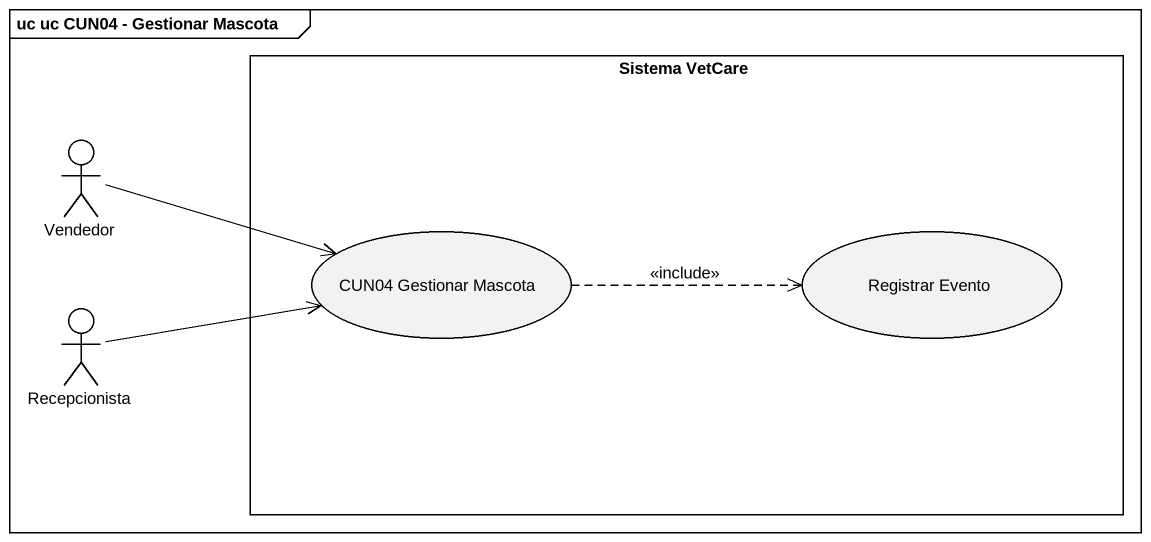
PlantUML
@startuml
mainframe uc uc CUN04 - Gestionar Mascota
rectangle "Sistema VetCare" as Sistema_VetCare {
  usecase "CUN04 Gestionar Mascota" as CUN04_Gestionar_Mascota
  usecase "Registrar Evento" as Registrar_Evento
}
actor Vendedor
actor Recepcionista
Vendedor -right-> CUN04_Gestionar_Mascota
CUN04_Gestionar_Mascota .right.> Registrar_Evento : <<include>>
Recepcionista -right-> CUN04_Gestionar_Mascota
@enduml
